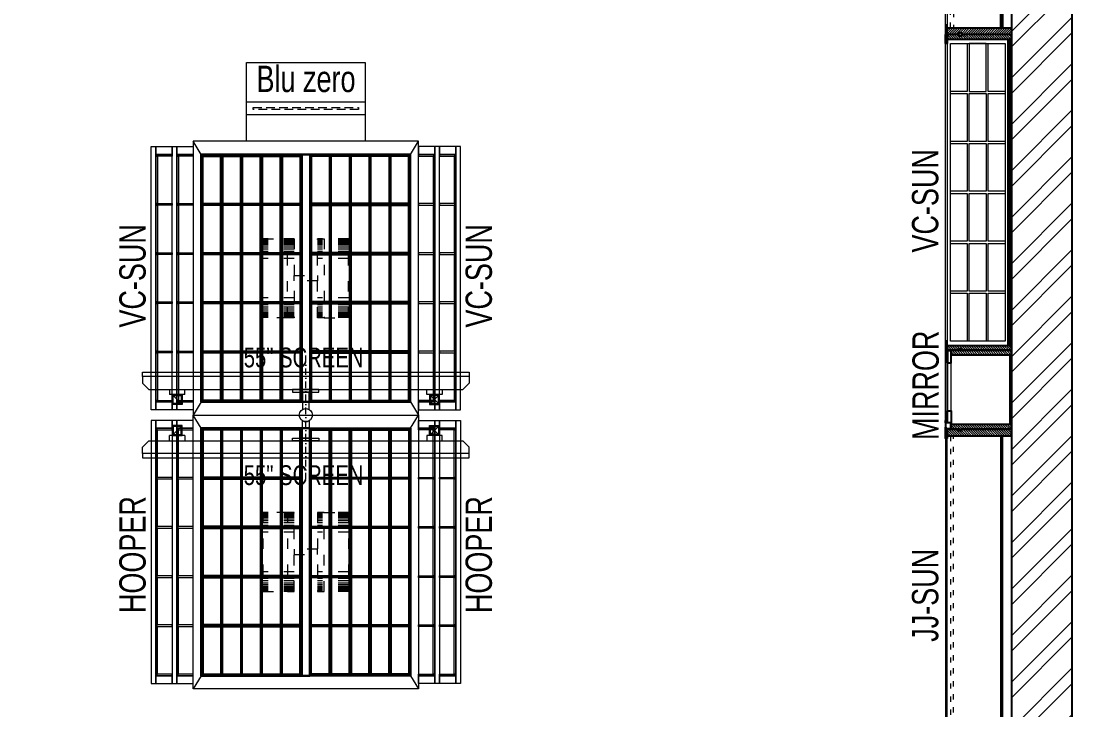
# Model space of a CAD drawing. Header units: feet. Extents: x 3247781 to 3254843, y -5730198 to -5713034.
# Drawn here: x 3250852 to 3254843, y -5723007 to -5720389 of the extents above; entities that cross this region are included whole.
import ezdxf

# ---------------------------------------------------------------- set-up
doc = ezdxf.new("R2010")
doc.units = ezdxf.units.FT
doc.header["$LTSCALE"] = 33
doc.header["$MEASUREMENT"] = 0
for name, pattern in [('ACAD_ISO03W100', [30, 12, -18]), ('D10_DASHED', [0.75, 0.5, -0.25]), ('DASHDOT2', [0.5, 0.25, -0.125, 0, -0.125])]:
    doc.linetypes.add(name, pattern=pattern)
doc.layers.add('A-WALL', color=1, linetype='Continuous')
for name, color, linetype, lineweight in [('LENS-DIM', 252, 'Continuous', 5), ('LENS-FURNITURE', 13, 'Continuous', 9), ('LENS-TEXT', 31, 'Continuous', 5), ('LENS_TEXT', 31, 'Continuous', 5), ('LK-EQPMT', 3, 'Continuous', 18), ('LK-FF&E FLOOR', 1, 'Continuous', 9), ('LK-FF&E WALL', 1, 'Continuous', 9), ('LK-IT', 3, 'Continuous', 18), ('LN-ELEVATION-1', 81, 'Continuous', 25), ('LN-ELEVATION-2', 103, 'Continuous', 20), ('LN-ELEVATION-3', 125, 'Continuous', 18), ('LN-ELEVATION-4', 145, 'Continuous', 13), ('LN-ELEVATION-5', 167, 'Continuous', 5), ('LN-HATCH', 251, 'Continuous', 0), ('PLANO-TXT', 252, 'Continuous', 5)]:
    doc.layers.add(name, color=color, linetype=linetype, lineweight=lineweight)
doc.styles.add('LK TXT', font='GILC____.TTF', dxfattribs={"height": 100})
pattern_1 = [(45, (7858054.083674966, 3504049.203216764), (-4.490128060534575, 4.490128060534575), [])]

# ---------------------------------------------------------------- blocks, each defined once
blk = doc.blocks.new('JJ SH 1200')
at = {"layer": 'LN-HATCH', "ltscale": 0.5}
h = blk.add_hatch(dxfattribs=at)
h.set_pattern_fill('ANSI31', color=256, scale=2)
h.set_pattern_definition([(45, (4097187.330767878, 1708800.267299229), (-4.490128060534575, 4.490128060534575), [])])
h.paths.add_polyline_path([(792.0591651862488, 220), (792.0591651862488, 30), (786.0591651862486, 30), (786.0591651862486, 20), (792.0591651862488, 20), (792.0591651862488, -24), (767.0591651862488, -24), (767.0591651862488, 220)])
h.paths.add_polyline_path([(-382.9408348137513, 180), (767.0591651862488, 180), (767.0591651862488, 186), (-382.9408348137513, 186)])
h.paths.add_polyline_path([(757.0591651862486, -24), (757.0591651862486, -30), (792.0591651862488, -30), (792.0591651862488, -24)])
h.paths.add_polyline_path([(-407.9408348137512, 220), (-407.9408348137512, 30), (-401.9408348137512, 30), (-401.9408348137512, 20), (-407.9408348137512, 20), (-407.9408348137512, -24), (-382.9408348137513, -24), (-382.9408348137513, 220)])
h.paths.add_polyline_path([(-372.9408348137513, -24), (-372.9408348137513, -30), (-407.9408348137512, -30), (-407.9408348137512, -24)])
at = {"layer": 'LN-ELEVATION-1', "ltscale": 0.5}
for points in [[(-407.9408348137512, 220), (-407.9408348137512, 30), (-401.9408348137512, 30), (-401.9408348137512, 20), (-407.9408348137512, 20), (-407.9408348137512, -24), (-382.9408348137513, -24), (-382.9408348137513, 220)], [(792.0591651862488, 220), (792.0591651862488, 30), (786.0591651862486, 30), (786.0591651862486, 20), (792.0591651862488, 20), (792.0591651862488, -24), (767.0591651862488, -24), (767.0591651862488, 220)], [(-382.9408348137513, 180), (767.0591651862488, 180), (767.0591651862488, 186), (-382.9408348137513, 186)], [(-372.9408348137513, -24), (-372.9408348137513, -30), (-407.9408348137512, -30), (-407.9408348137512, -24)], [(757.0591651862486, -24), (757.0591651862486, -30), (792.0591651862488, -30), (792.0591651862488, -24)]]:
    blk.add_lwpolyline(points, close=True, dxfattribs=at)
at = {"layer": 'LN-ELEVATION-3', "ltscale": 0.5}
for p, q in [((767.0591651862488, 220), (-382.9408348137513, 220)), ((757.0591651862486, -24), (-372.9408348137513, -24)), ((-372.9408348137513, -30), (757.0591651862486, -30))]:
    blk.add_line(p, q, dxfattribs=at)
at = {"layer": 'LN-ELEVATION-4', "linetype": 'ACAD_ISO03W100', "ltscale": 0.05}
blk.add_lwpolyline([(767.0591651862488, 0), (-382.9408348137513, 0), (-382.9408348137513, -12), (767.0591651862488, -12)], close=True, dxfattribs=at)
blk = doc.blocks.new('MIRROR')
at = {"layer": 'LN-HATCH', "ltscale": 0.5}
h = blk.add_hatch(dxfattribs=at)
h.set_pattern_fill('ANSI31', color=256, scale=2)
h.set_pattern_definition([(45, (4060433.741624544, 1708720.786904081), (-4.490128060534575, 4.490128060534575), [])])
h.paths.add_polyline_path([(212.944788963403, 101.3407590774622), (230.944788963403, 101.3407590774622), (230.944788963403, -127.6592409225377), (212.944788963403, -127.6592409225377)])
h.paths.add_polyline_path([(230.944788963403, 95.34075907746227), (494.9447889634027, 95.34075907746227), (494.9447889634027, 101.3407590774622), (230.944788963403, 101.3407590774622)])
h.paths.add_polyline_path([(512.9447889634027, 101.3407590774622), (494.9447889634027, 101.3407590774622), (494.9447889634027, -127.6592409225377), (512.9447889634027, -127.6592409225377)])
at = {"layer": 'Defpoints'}
blk.add_lwpolyline([(512.9447889634027, 101.3407590774622), (212.944788963403, 101.3407590774622), (212.944788963403, -148.6592409225377), (512.9447889634027, -148.6592409225377)], close=True, dxfattribs=at)
at = {"layer": 'LN-ELEVATION-1'}
for points in [[(212.944788963403, 101.3407590774622), (230.944788963403, 101.3407590774622), (230.944788963403, -127.6592409225377), (212.944788963403, -127.6592409225377)], [(230.944788963403, 95.34075907746227), (494.9447889634027, 95.34075907746227), (494.9447889634027, 101.3407590774622), (230.944788963403, 101.3407590774622)], [(512.9447889634027, 101.3407590774622), (494.9447889634027, 101.3407590774622), (494.9447889634027, -127.6592409225377), (512.9447889634027, -127.6592409225377)], [(259.944788963403, -141.6592409225377), (259.944788963403, -127.6592409225377), (214.944788963403, -127.6592409225377), (214.944788963403, -148.6592409225377), (223.944788963403, -148.6592409225377), (223.944788963403, -147.1592409225377), (216.444788963403, -147.1592409225377), (216.444788963403, -141.6592409225377)], [(442.944788963403, -141.6592409225377), (442.944788963403, -127.6592409225377), (487.9447889634028, -127.6592409225377), (487.9447889634028, -148.6592409225377), (478.9447889634026, -148.6592409225377), (478.9447889634026, -147.1592409225377), (486.4447889634027, -147.1592409225377), (486.4447889634027, -141.6592409225377)], [(504.944788963403, -148.6592409225377), (504.944788963403, -147.1592409225377), (509.444788963403, -147.1592409225377), (509.444788963403, -129.1592409225377), (487.9447889634028, -129.1592409225377), (487.9447889634028, -127.6592409225377), (510.9447889634028, -127.6592409225377), (510.9447889634028, -148.6592409225377)]]:
    blk.add_lwpolyline(points, close=True, dxfattribs=at)
at = {"layer": 'LN-ELEVATION-2', "color": 4, "lineweight": 0}
blk.add_lwpolyline([(216.444788963403, -141.6592409225377), (486.4447889634027, -141.6592409225377), (486.4447889634027, -147.1592409225377), (216.444788963403, -147.1592409225377)], close=True, dxfattribs=at)
at = {"layer": 'LN-ELEVATION-2'}
blk.add_lwpolyline([(259.944788963403, -141.6592409225377), (442.944788963403, -141.6592409225377), (442.944788963403, -127.6592409225377), (259.944788963403, -127.6592409225377)], close=True, dxfattribs=at)
at = {"layer": 'LN-ELEVATION-4', "ltscale": 0.5}
blk.add_line((478.9447889634026, -148.6592409225377), (223.944788963403, -148.6592409225377), dxfattribs=at)
blk = doc.blocks.new('VC HD 1200')
at = {"layer": 'LN-HATCH', "ltscale": 0.5}
h = blk.add_hatch(dxfattribs=at)
h.set_pattern_fill('ANSI31', color=256, scale=2)
h.set_pattern_definition([(45, (3760859.752907088, 1795248.935917533), (-4.490128060534575, 4.490128060534575), [])])
h.paths.add_polyline_path([(-1200, 250), (-1200, 60), (-1194, 60), (-1194, 50), (-1200, 50), (-1200, 6), (-1182, 6), (-1182, 250)])
h = blk.add_hatch(dxfattribs=at)
h.set_pattern_fill('ANSI31', color=256, scale=2)
h.set_pattern_definition(pattern_1)
h.paths.add_polyline_path([(0, 250), (0, 60), (-6, 60), (-6, 50), (0, 50), (0, 6), (-18, 6), (-18, 250)])
h = blk.add_hatch(dxfattribs=at)
h.set_pattern_fill('ANSI31', color=256, scale=2)
h.set_pattern_definition([(45, (7858047.083674965, 3504049.203216764), (-4.490128060534575, 4.490128060534575), [])])
h.paths.add_polyline_path([(-1165, 6), (-1165, 0), (-1200, 0), (-1200, 6)])
h = blk.add_hatch(dxfattribs=at)
h.set_pattern_fill('ANSI31', color=256, scale=2)
h.set_pattern_definition(pattern_1)
h.paths.add_polyline_path([(-28, 6), (-28, 0), (0, 0), (0, 6)])
at = {"layer": 'LN-ELEVATION-1', "ltscale": 0.5}
for points in [[(-1200, 250), (-1200, 60), (-1194, 60), (-1194, 50), (-1200, 50), (-1200, 6), (-1182, 6), (-1182, 250)], [(-18, 238), (-1182, 238), (-1182, 244), (-18, 244)], [(0, 250), (0, 60), (-6, 60), (-6, 50), (0, 50), (0, 6), (-18, 6), (-18, 250)], [(-1165, 6), (-1165, 0), (-1200, 0), (-1200, 6)], [(-35, 6), (-35, 0), (0, 0), (0, 6)]]:
    blk.add_lwpolyline(points, close=True, dxfattribs=at)
at = {"layer": 'LN-ELEVATION-3', "ltscale": 0.5}
for p, q in [((-1182, 250), (-18, 250)), ((-1165, 6), (-35, 6)), ((-35, 0), (-1165, 0))]:
    blk.add_line(p, q, dxfattribs=at)
for points in [[(-1165.000000000465, 226), (-35, 226), (-35, 18), (-1165.000000000465, 18)], [(-1165.000000000465, 226), (-983.3333333334886, 226), (-983.3333333334886, 162), (-1165.000000000465, 162)], [(-975.3333333334886, 226), (-793.6666666665112, 226), (-793.6666666665112, 162), (-975.3333333334886, 162)], [(-785.6666666665112, 226), (-603.9999999995342, 226), (-603.9999999995342, 162), (-785.6666666665112, 162)], [(-595.9999999995342, 226), (-414.3333333325572, 226), (-414.3333333325572, 162), (-595.9999999995342, 162)], [(-406.3333333325572, 226), (-224.6666666655801, 226), (-224.6666666655801, 162), (-406.3333333325572, 162)], [(-216.6666666655801, 226), (-34.99999999860302, 226), (-34.99999999860302, 162), (-216.6666666655801, 162)], [(-1165.000000000465, 90), (-983.3333333334886, 90), (-983.3333333334886, 154), (-1165.000000000465, 154)], [(-975.3333333334886, 154), (-793.6666666665112, 154), (-793.6666666665112, 90), (-975.3333333334886, 90)], [(-785.6666666665112, 154), (-603.9999999995342, 154), (-603.9999999995342, 90), (-785.6666666665112, 90)], [(-595.9999999995342, 154), (-414.3333333325572, 154), (-414.3333333325572, 90), (-595.9999999995342, 90)], [(-406.3333333325572, 154), (-224.6666666655801, 154), (-224.6666666655801, 90), (-406.3333333325572, 90)], [(-216.6666666655801, 154), (-34.99999999860302, 154), (-34.99999999860302, 90), (-216.6666666655801, 90)], [(-1165.000000000465, 82), (-983.3333333334886, 82), (-983.3333333334886, 18), (-1165.000000000465, 18)], [(-975.3333333334886, 82), (-793.6666666665112, 82), (-793.6666666665112, 18), (-975.3333333334886, 18)], [(-785.6666666665112, 82), (-603.9999999995342, 82), (-603.9999999995342, 18), (-785.6666666665112, 18)], [(-595.9999999995342, 82), (-414.3333333325572, 82), (-414.3333333325572, 18), (-595.9999999995342, 18)], [(-406.3333333325572, 82), (-224.6666666655801, 82), (-224.6666666655801, 18), (-406.3333333325572, 18)], [(-216.6666666655801, 82), (-34.99999999860302, 82), (-34.99999999860302, 18), (-216.6666666655801, 18)]]:
    blk.add_lwpolyline(points, close=True, dxfattribs=at)
blk = doc.blocks.new('A$Cc7330e11')
at = {"layer": 'LN-HATCH'}
h = blk.add_hatch(dxfattribs=at)
h.set_pattern_fill('ANSI32', color=256, scale=333, angle=180)
h.set_pattern_definition([(225, (-8172983.39483943, 5276750), (88.29995930067012, -88.29995930067015), []), (225, (-8173042.261478865, 5276750), (88.29995930067012, -88.29995930067015), [])])
h.paths.add_polyline_path([(7062.000000476837, 1408.541238767095), (6832.000000476837, 1408.541238767095), (6832.000000476837, -9229.614289301448), (7062.000000476837, -9229.614289301448)])
h.paths.add_polyline_path([(230, 1408.541238767095), (0, 1408.541238767095), (0, -5004.61428894382), (1242.000000119209, -5004.61428894382), (1242.000000119209, -4998.31865228992), (1242.000000119209, -4774.614288943819), (230, -4774.614288943819)])
h.paths.add_polyline_path([(1472.000000119209, -4998.31865228992), (1242.000000119209, -4998.31865228992), (1242.000000119209, -5004.61428894382), (1242.000000119209, -8214.114289182238), (1242.000000119209, -9233.114289420657), (1472.000000119209, -9233.114289420657)])
h.paths.add_polyline_path([(1472.000000119209, -9693.114289420657), (1242.000000119209, -9693.114289420657), (1242.000000119209, -11158.17038645129), (1472.000000119209, -11158.17038645129)])
h.paths.add_polyline_path([(1472.000000119209, -13353.61428965907), (1242.000000119209, -13353.61428965907), (1242.000000119209, -14042.90992643218), (1472.000000119209, -14042.90992643218)])
h.paths.add_polyline_path([(1472.000000119209, -11158.17038645129), (1242.000000119209, -11158.17038645129), (1242.000000119209, -12893.61428965907), (1472.000000119209, -12893.61428965907)])
h.paths.add_polyline_path([(230.0000000009313, 2750.385711653158), (0, 2750.385711653158), (0, 1408.541238767095), (230, 1408.541238767095)])
h.paths.add_polyline_path([(7062.000000477768, 2750.385711652227), (6832.000000475907, 2750.385711653158), (6832.000000476837, 1408.541238767095), (7062.000000476837, 1408.541238767095)])
at = {"layer": 'A-WALL'}
for p, q in [((6832.000000476837, 2750.385711653158), (6832.000000476837, -9229.614289301448)), ((7062.000000476837, 2750.385711653158), (7062.000000476837, -9229.614289301448))]:
    blk.add_line(p, q, dxfattribs=at)
blk = doc.blocks.new('ffgd')
at = {"layer": 'LN-ELEVATION-4', "linetype": 'ACAD_ISO03W100', "ltscale": 0.1}
blk.add_lwpolyline([(0, 47.31184294237753), (0, -41.46233547315932), (-20, -41.46233547315932), (-20, 47.31184294237753)], close=True, dxfattribs=at)
at = {"layer": 'LN-ELEVATION-5', "linetype": 'ACAD_ISO03W100', "ltscale": 0.1}
for p, q in [((-159.8999999999068, 165.715584376594), (-159.8999999999068, 47.31184294237753)), ((-159.6999999997206, 165.715584376594), (-159.6999999997206, 47.31184294237753)), ((-159.3999999999068, 165.715584376594), (-159.3999999999068, 47.31184294237753)), ((-159, 165.715584376594), (-159, 47.31184294237753)), ((-158.5, 165.715584376594), (-158.5, 47.31184294237753)), ((-157.8999999999068, 165.715584376594), (-157.8999999999068, 47.31184294237753)), ((-157.1000000000931, 165.715584376594), (-157.1000000000931, 47.31184294237753)), ((-156.1000000000931, 165.715584376594), (-156.1000000000931, 47.31184294237753)), ((-154.1000000000931, 165.715584376594), (-154.1000000000931, 47.31184294237753)), ((-151.1000000000931, 165.715584376594), (-151.1000000000931, 47.31184294237753)), ((-146.1000000000931, 165.715584376594), (-146.1000000000931, 47.31184294237753)), ((-141.1000000000931, 165.715584376594), (-141.1000000000931, 47.31184294237753)), ((-135.1000000000931, 165.715584376594), (-135.1000000000931, 47.31184294237753)), ((-128.1000000000931, 165.715584376594), (-128.1000000000931, 47.31184294237753)), ((-120.1000000000931, 165.715584376594), (-120.1000000000931, 47.31184294237753)), ((-111.1000000000931, 165.715584376594), (-111.1000000000931, 47.31184294237753)), ((-102.1000000000931, 165.715584376594), (-102.1000000000931, 47.31184294237753)), ((-85, 165.715584376594), (-85, 47.31184294237753)), ((65, 165.715584376594), (65, 47.31184294237753)), ((82.10000000009315, 165.715584376594), (82.10000000009315, 47.31184294237753)), ((91.10000000009312, 165.715584376594), (91.10000000009312, 47.31184294237753)), ((100.1000000000931, 165.715584376594), (100.1000000000931, 47.31184294237753)), ((108.1000000000931, 165.715584376594), (108.1000000000931, 47.31184294237753)), ((115.1000000000931, 165.715584376594), (115.1000000000931, 47.31184294237753)), ((121.1000000000931, 165.715584376594), (121.1000000000931, 47.31184294237753)), ((126.1000000000931, 165.715584376594), (126.1000000000931, 47.31184294237753)), ((131.1000000000931, 165.715584376594), (131.1000000000931, 47.31184294237753)), ((134.1000000000931, 165.715584376594), (134.1000000000931, 47.31184294237753)), ((136.1000000000931, 165.715584376594), (136.1000000000931, 47.31184294237753)), ((137.1000000000931, 165.715584376594), (137.1000000000931, 47.31184294237753)), ((137.8999999999068, 165.715584376594), (137.8999999999068, 47.31184294237753)), ((138.5, 165.715584376594), (138.5, 47.31184294237753)), ((139, 165.715584376594), (139, 47.31184294237753)), ((139.3999999999067, 165.715584376594), (139.3999999999067, 47.31184294237753)), ((139.6999999997206, 165.715584376594), (139.6999999997206, 47.31184294237753)), ((139.8999999999068, 165.715584376594), (139.8999999999068, 47.31184294237753)), ((-159.8999999999068, -41.46233547315932), (-159.8999999999068, -159.8660769073758)), ((-159.6999999997206, -41.46233547315932), (-159.6999999997206, -159.8660769073758)), ((-159.3999999999068, -41.46233547315932), (-159.3999999999068, -159.8660769073758)), ((-159, -41.46233547315932), (-159, -159.8660769073758)), ((-158.5, -41.46233547315932), (-158.5, -159.8660769073758)), ((-157.8999999999068, -41.46233547315932), (-157.8999999999068, -159.8660769073758)), ((-157.1000000000931, -41.46233547315932), (-157.1000000000931, -159.8660769073758)), ((-156.1000000000931, -41.46233547315932), (-156.1000000000931, -159.8660769073758)), ((-154.1000000000931, -41.46233547315932), (-154.1000000000931, -159.8660769073758)), ((-151.1000000000931, -41.46233547315932), (-151.1000000000931, -159.8660769073758)), ((-146.1000000000931, -41.46233547315932), (-146.1000000000931, -159.8660769073758)), ((-141.1000000000931, -41.46233547315932), (-141.1000000000931, -159.8660769073758)), ((-135.1000000000931, -41.46233547315932), (-135.1000000000931, -159.8660769073758)), ((-128.1000000000931, -41.46233547315932), (-128.1000000000931, -159.8660769073758)), ((-120.1000000000931, -41.46233547315932), (-120.1000000000931, -159.8660769073758)), ((-111.1000000000931, -41.46233547315932), (-111.1000000000931, -159.8660769073758)), ((-102.1000000000931, -41.46233547315932), (-102.1000000000931, -159.8660769073758)), ((-85, -41.46233547315932), (-85, -159.8660769073758)), ((65, -41.46233547315932), (65, -159.8660769073758)), ((82.10000000009315, -41.46233547315932), (82.10000000009315, -159.8660769073758)), ((91.10000000009312, -41.46233547315932), (91.10000000009312, -159.8660769073758)), ((100.1000000000931, -41.46233547315932), (100.1000000000931, -159.8660769073758)), ((108.1000000000931, -41.46233547315932), (108.1000000000931, -159.8660769073758)), ((115.1000000000931, -41.46233547315932), (115.1000000000931, -159.8660769073758)), ((121.1000000000931, -41.46233547315932), (121.1000000000931, -159.8660769073758)), ((126.1000000000931, -41.46233547315932), (126.1000000000931, -159.8660769073758)), ((131.1000000000931, -41.46233547315932), (131.1000000000931, -159.8660769073758)), ((134.1000000000931, -41.46233547315932), (134.1000000000931, -159.8660769073758)), ((136.1000000000931, -41.46233547315932), (136.1000000000931, -159.8660769073758)), ((137.1000000000931, -41.46233547315932), (137.1000000000931, -159.8660769073758)), ((137.8999999999068, -41.46233547315932), (137.8999999999068, -159.8660769073758)), ((138.5, -41.46233547315932), (138.5, -159.8660769073758)), ((139, -41.46233547315932), (139, -159.8660769073758)), ((139.3999999999067, -41.46233547315932), (139.3999999999067, -159.8660769073758)), ((139.6999999997206, -41.46233547315932), (139.6999999997206, -159.8660769073758)), ((139.8999999999068, -41.46233547315932), (139.8999999999068, -159.8660769073758))]:
    blk.add_line(p, q, dxfattribs=at)
for points in [[(140, 72.9897628070321), (140, 165.715584376594), (-160, 165.715584376594), (-160, 72.9897628070321)], [(140, -67.14025533781387), (140, -159.8660769073758), (-160, -159.8660769073758), (-160, -67.14025533781387)]]:
    blk.add_lwpolyline(points, dxfattribs=at)
for points in [[(140, 72.9897628070321), (140, 47.31184294237753), (-160, 47.31184294237753), (-160, 72.9897628070321)], [(140, -41.46233547315932), (140, -67.14025533781387), (-160, -67.14025533781387), (-160, -41.46233547315932)]]:
    blk.add_lwpolyline(points, close=True, dxfattribs=at)
blk = doc.blocks.new('EURO 1040 x 1175')
at = {"layer": 'LN-ELEVATION-1'}
for points in [[(-470, -327.434990927577), (470, -327.434990927577), (470, 467.5650090724229), (-470, 467.5650090724229)], [(-470, 85.06500907242298), (470, 85.06500907242298), (470, 467.5650090724229), (-470, 467.5650090724229)], [(-283.2000000029802, 85.06500907242298), (-277.2000000029802, 85.06500907242298), (-277.2000000029802, 467.5650090724229), (-283.2000000029802, 467.5650090724229)], [(-96.40000000596046, 85.06500907242298), (-90.40000000596045, 85.06500907242298), (-90.40000000596045, 467.5650090724229), (-96.40000000596046, 467.5650090724229)], [(90.3999999910593, 85.06500907242298), (96.3999999910593, 85.06500907242298), (96.3999999910593, 467.5650090724229), (90.3999999910593, 467.5650090724229)], [(277.1999999880791, 85.06500907242298), (283.1999999880791, 85.06500907242298), (283.1999999880791, 467.5650090724229), (277.1999999880791, 467.5650090724229)], [(-470.0000000149008, 386.565009072423), (-283.2000000029802, 386.565009072423), (-283.2000000029802, 392.565009072423), (-470.0000000149008, 392.565009072423)], [(-277.2000000178814, 386.565009072423), (-96.40000000596046, 386.565009072423), (-96.40000000596046, 392.565009072423), (-277.2000000178814, 392.565009072423)], [(-90.40000002086165, 386.565009072423), (90.3999999910593, 386.565009072423), (90.3999999910593, 392.565009072423), (-90.40000002086165, 392.565009072423)], [(96.39999997615817, 386.565009072423), (277.1999999880791, 386.565009072423), (277.1999999880791, 392.565009072423), (96.39999997615817, 392.565009072423)], [(283.1999999880791, 386.565009072423), (470, 386.565009072423), (470, 392.565009072423), (283.1999999880791, 392.565009072423)], [(-470.0000000149008, 311.190009072423), (-283.2000000029802, 311.190009072423), (-283.2000000029802, 317.190009072423), (-470.0000000149008, 317.190009072423)], [(-277.2000000178814, 311.190009072423), (-96.40000000596046, 311.190009072423), (-96.40000000596046, 317.190009072423), (-277.2000000178814, 317.190009072423)], [(-90.40000002086165, 311.190009072423), (90.3999999910593, 311.190009072423), (90.3999999910593, 317.190009072423), (-90.40000002086165, 317.190009072423)], [(96.39999997615817, 311.190009072423), (277.1999999880791, 311.190009072423), (277.1999999880791, 317.190009072423), (96.39999997615817, 317.190009072423)], [(283.1999999880791, 311.190009072423), (470, 311.190009072423), (470, 317.190009072423), (283.1999999880791, 317.190009072423)], [(-470.0000000149008, 235.815009072423), (-283.2000000029802, 235.815009072423), (-283.2000000029802, 241.815009072423), (-470.0000000149008, 241.815009072423)], [(-277.2000000178814, 235.815009072423), (-96.40000000596046, 235.815009072423), (-96.40000000596046, 241.815009072423), (-277.2000000178814, 241.815009072423)], [(-90.40000002086165, 235.815009072423), (90.3999999910593, 235.815009072423), (90.3999999910593, 241.815009072423), (-90.40000002086165, 241.815009072423)], [(96.39999997615817, 235.815009072423), (277.1999999880791, 235.815009072423), (277.1999999880791, 241.815009072423), (96.39999997615817, 241.815009072423)], [(283.1999999880791, 235.815009072423), (470, 235.815009072423), (470, 241.815009072423), (283.1999999880791, 241.815009072423)], [(-470.0000000149008, 160.440009072423), (-283.2000000029802, 160.440009072423), (-283.2000000029802, 166.440009072423), (-470.0000000149008, 166.440009072423)], [(-277.2000000178814, 160.440009072423), (-96.40000000596046, 160.440009072423), (-96.40000000596046, 166.440009072423), (-277.2000000178814, 166.440009072423)], [(-90.40000002086165, 160.440009072423), (90.3999999910593, 160.440009072423), (90.3999999910593, 166.440009072423), (-90.40000002086165, 166.440009072423)], [(96.39999997615817, 160.440009072423), (277.1999999880791, 160.440009072423), (277.1999999880791, 166.440009072423), (96.39999997615817, 166.440009072423)], [(283.1999999880791, 160.440009072423), (470, 160.440009072423), (470, 166.440009072423), (283.1999999880791, 166.440009072423)], [(-470, 85.06500907242298), (470, 85.06500907242298), (470, 55.06500907242298), (-470, 55.06500907242298)], [(-470, 55.06500907242298), (470, 55.06500907242298), (470, -327.434990927577), (-470, -327.434990927577)], [(-283.2000000029802, 55.06500907242298), (-277.2000000029802, 55.06500907242298), (-277.2000000029802, -327.434990927577), (-283.2000000029802, -327.434990927577)], [(-96.40000000596046, 55.06500907242298), (-90.40000000596045, 55.06500907242298), (-90.40000000596045, -327.434990927577), (-96.40000000596046, -327.434990927577)], [(90.3999999910593, 55.06500907242298), (96.3999999910593, 55.06500907242298), (96.3999999910593, -327.434990927577), (90.3999999910593, -327.434990927577)], [(277.1999999880791, 55.06500907242298), (283.1999999880791, 55.06500907242298), (283.1999999880791, -327.434990927577), (277.1999999880791, -327.434990927577)], [(-470.0000000149008, -20.30999092757702), (-283.2000000029802, -20.30999092757702), (-283.2000000029802, -26.30999092757702), (-470.0000000149008, -26.30999092757702)], [(-277.2000000178814, -20.30999092757702), (-96.40000000596046, -20.30999092757702), (-96.40000000596046, -26.30999092757702), (-277.2000000178814, -26.30999092757702)], [(-90.40000002086165, -20.30999092757702), (90.3999999910593, -20.30999092757702), (90.3999999910593, -26.30999092757702), (-90.40000002086165, -26.30999092757702)], [(96.39999997615817, -20.30999092757702), (277.1999999880791, -20.30999092757702), (277.1999999880791, -26.30999092757702), (96.39999997615817, -26.30999092757702)], [(283.1999999880791, -20.30999092757702), (470, -20.30999092757702), (470, -26.30999092757702), (283.1999999880791, -26.30999092757702)], [(-470.0000000149008, -95.68499092757702), (-283.2000000029802, -95.68499092757702), (-283.2000000029802, -101.684990927577), (-470.0000000149008, -101.684990927577)], [(-277.2000000178814, -95.68499092757702), (-96.40000000596046, -95.68499092757702), (-96.40000000596046, -101.684990927577), (-277.2000000178814, -101.684990927577)], [(-90.40000002086165, -95.68499092757702), (90.3999999910593, -95.68499092757702), (90.3999999910593, -101.684990927577), (-90.40000002086165, -101.684990927577)], [(96.39999997615817, -95.68499092757702), (277.1999999880791, -95.68499092757702), (277.1999999880791, -101.684990927577), (96.39999997615817, -101.684990927577)], [(283.1999999880791, -95.68499092757702), (470, -95.68499092757702), (470, -101.684990927577), (283.1999999880791, -101.684990927577)], [(-470.0000000149008, -171.059990927577), (-283.2000000029802, -171.059990927577), (-283.2000000029802, -177.059990927577), (-470.0000000149008, -177.059990927577)], [(-277.2000000178814, -171.059990927577), (-96.40000000596046, -171.059990927577), (-96.40000000596046, -177.059990927577), (-277.2000000178814, -177.059990927577)], [(-90.40000002086165, -171.059990927577), (90.3999999910593, -171.059990927577), (90.3999999910593, -177.059990927577), (-90.40000002086165, -177.059990927577)], [(96.39999997615817, -171.059990927577), (277.1999999880791, -171.059990927577), (277.1999999880791, -177.059990927577), (96.39999997615817, -177.059990927577)], [(283.1999999880791, -171.059990927577), (470, -171.059990927577), (470, -177.059990927577), (283.1999999880791, -177.059990927577)], [(-470.0000000149008, -246.434990927577), (-283.2000000029802, -246.434990927577), (-283.2000000029802, -252.434990927577), (-470.0000000149008, -252.434990927577)], [(-277.2000000178814, -246.434990927577), (-96.40000000596046, -246.434990927577), (-96.40000000596046, -252.434990927577), (-277.2000000178814, -252.434990927577)], [(-90.40000002086165, -246.434990927577), (90.3999999910593, -246.434990927577), (90.3999999910593, -252.434990927577), (-90.40000002086165, -252.434990927577)], [(96.39999997615817, -246.434990927577), (277.1999999880791, -246.434990927577), (277.1999999880791, -252.434990927577), (96.39999997615817, -252.434990927577)], [(283.1999999880791, -246.434990927577), (470, -246.434990927577), (470, -252.434990927577), (283.1999999880791, -252.434990927577)]]:
    blk.add_lwpolyline(points, close=True, dxfattribs=at)
for points in [[(-283.2000000029802, 461.5650090724228), (-464, 461.5650090724228), (-464, 317.190009072423)], [(-96.40000000596046, 461.5650090724228), (-277.2000000029802, 461.5650090724228)], [(90.3999999910593, 461.5650090724228), (-90.40000000596045, 461.5650090724228)], [(277.1999999880791, 461.5650090724228), (96.3999999910593, 461.5650090724228)], [(464, 317.190009072423), (464, 461.5650090724228), (283.1999999880791, 461.5650090724228)], [(-464, 311.190009072423), (-464, 241.815009072423)], [(464, 241.815009072423), (464, 311.190009072423)], [(-464, 235.815009072423), (-464, 166.440009072423)], [(464, 166.440009072423), (464, 235.815009072423)], [(-464, 160.440009072423), (-464, 91.06500907242297), (-283.2000000029802, 91.06500907242297)], [(283.1999999880791, 91.06500907242297), (464, 91.06500907242297), (464, 160.440009072423)], [(-277.2000000029802, 91.06500907242297), (-96.40000000596046, 91.06500907242297)], [(-90.40000000596045, 91.06500907242297), (90.3999999910593, 91.06500907242297)], [(96.3999999910593, 91.06500907242297), (277.1999999880791, 91.06500907242297)], [(-464, -20.30999092757702), (-464, 49.06500907242298), (-283.2000000029802, 49.06500907242298)], [(-277.2000000029802, 49.06500907242298), (-96.40000000596046, 49.06500907242298)], [(-90.40000000596045, 49.06500907242298), (90.3999999910593, 49.06500907242298)], [(96.3999999910593, 49.06500907242298), (277.1999999880791, 49.06500907242298)], [(283.1999999880791, 49.06500907242298), (464, 49.06500907242298), (464, -20.30999092757702)], [(-464, -95.68499092757702), (-464, -26.30999092757702)], [(464, -26.30999092757702), (464, -95.68499092757702)], [(-464, -171.059990927577), (-464, -101.684990927577)], [(464, -101.684990927577), (464, -171.059990927577)], [(-283.2000000029802, -321.434990927577), (-464, -321.434990927577), (-464, -177.059990927577)], [(464, -177.059990927577), (464, -321.434990927577), (283.1999999880791, -321.434990927577)], [(-96.40000000596046, -321.434990927577), (-277.2000000029802, -321.434990927577)], [(90.3999999910593, -321.434990927577), (-90.40000000596045, -321.434990927577)], [(277.1999999880791, -321.434990927577), (96.3999999910593, -321.434990927577)]]:
    blk.add_lwpolyline(points, dxfattribs=at)
at = {"layer": 'LN-ELEVATION-2'}
blk.add_lwpolyline([(-520, -357.434990927577), (520, -357.434990927577), (520, 497.5650090724228), (-520, 497.5650090724228)], close=True, dxfattribs=at)
for points in [[(-470, 467.5650090724229), (-520, 497.5650090724228)], [(470, 467.5650090724229), (520, 497.5650090724228)], [(-470, -327.434990927577), (-520, -357.434990927577)], [(470, -327.434990927577), (520, -357.434990927577)]]:
    blk.add_lwpolyline(points, dxfattribs=at)
at = {"layer": 'LN-ELEVATION-3'}
for points in [[(-500, 559.5650090724229), (500, 559.5650090724229), (500, 577.5650090724228), (-500, 577.5650090724228)], [(-500, 497.5650090724228), (-470, 497.5650090724228), (-470, 559.5650090724229), (-500, 559.5650090724229)], [(470, 497.5650090724228), (500, 497.5650090724228), (500, 559.5650090724229), (470, 559.5650090724229)], [(-500, -357.434990927577), (-470, -357.434990927577), (-470, -419.434990927577), (-500, -419.434990927577)], [(470, -357.434990927577), (500, -357.434990927577), (500, -419.434990927577), (470, -419.434990927577)], [(-500, -419.434990927577), (500, -419.434990927577), (500, -437.4349909275768), (-500, -437.4349909275768)]]:
    blk.add_lwpolyline(points, close=True, dxfattribs=at)
at = {"layer": 'LN-ELEVATION-4'}
for points in [[(-500, 639.5650090724228), (500, 639.5650090724228), (500, 657.565009072423), (-500, 657.565009072423)], [(-500, 577.5650090724228), (-470, 577.5650090724228), (-470, 639.5650090724228), (-500, 639.5650090724228)], [(470, 577.5650090724228), (500, 577.5650090724228), (500, 639.5650090724228), (470, 639.5650090724228)], [(-470, 497.5650090724228), (-464, 497.5650090724228), (-464, 559.5650090724229), (-470, 559.5650090724229)], [(-464, 553.565009072423), (-283.2000000029802, 553.565009072423), (-283.2000000029802, 559.5650090724229), (-464, 559.5650090724229)], [(-283.2000000029802, 497.5650090724228), (-277.2000000029802, 497.5650090724228), (-277.2000000029802, 559.5650090724229), (-283.2000000029802, 559.5650090724229)], [(-277.2000000029802, 553.565009072423), (-96.40000000596046, 553.565009072423), (-96.40000000596046, 559.5650090724229), (-277.2000000029802, 559.5650090724229)], [(-96.40000000596046, 497.5650090724228), (-90.40000000596045, 497.5650090724228), (-90.40000000596045, 559.5650090724229), (-96.40000000596046, 559.5650090724229)], [(-90.40000000596045, 553.565009072423), (90.3999999910593, 553.565009072423), (90.3999999910593, 559.5650090724229), (-90.40000000596045, 559.5650090724229)], [(90.3999999910593, 497.5650090724228), (96.3999999910593, 497.5650090724228), (96.3999999910593, 559.5650090724229), (90.3999999910593, 559.5650090724229)], [(96.3999999910593, 553.565009072423), (277.1999999880791, 553.565009072423), (277.1999999880791, 559.5650090724229), (96.3999999910593, 559.5650090724229)], [(277.1999999880791, 497.5650090724228), (283.1999999880791, 497.5650090724228), (283.1999999880791, 559.5650090724229), (277.1999999880791, 559.5650090724229)], [(283.1999999880791, 553.565009072423), (463.9999999850988, 553.565009072423), (463.9999999850988, 559.5650090724229), (283.1999999880791, 559.5650090724229)], [(464, 497.5650090724228), (470, 497.5650090724228), (470, 559.5650090724229), (464, 559.5650090724229)], [(-470, -357.434990927577), (-464, -357.434990927577), (-464, -419.434990927577), (-470, -419.434990927577)], [(-283.2000000029802, -357.434990927577), (-277.2000000029802, -357.434990927577), (-277.2000000029802, -419.434990927577), (-283.2000000029802, -419.434990927577)], [(-96.40000000596046, -357.434990927577), (-90.40000000596045, -357.434990927577), (-90.40000000596045, -419.434990927577), (-96.40000000596046, -419.434990927577)], [(90.3999999910593, -357.434990927577), (96.3999999910593, -357.434990927577), (96.3999999910593, -419.434990927577), (90.3999999910593, -419.434990927577)], [(277.1999999880791, -357.434990927577), (283.1999999880791, -357.434990927577), (283.1999999880791, -419.434990927577), (277.1999999880791, -419.434990927577)], [(464, -357.434990927577), (470, -357.434990927577), (470, -419.434990927577), (464, -419.434990927577)], [(-500, -437.4349909275768), (-470, -437.4349909275768), (-470, -499.4349909275769), (-500, -499.4349909275769)], [(-464, -413.4349909275768), (-283.2000000029802, -413.4349909275768), (-283.2000000029802, -419.434990927577), (-464, -419.434990927577)], [(-277.2000000029802, -413.4349909275768), (-96.40000000596046, -413.4349909275768), (-96.40000000596046, -419.434990927577), (-277.2000000029802, -419.434990927577)], [(-90.40000000596045, -413.4349909275768), (90.3999999910593, -413.4349909275768), (90.3999999910593, -419.434990927577), (-90.40000000596045, -419.434990927577)], [(96.3999999910593, -413.4349909275768), (277.1999999880791, -413.4349909275768), (277.1999999880791, -419.434990927577), (96.3999999910593, -419.434990927577)], [(283.1999999880791, -413.4349909275768), (463.9999999850988, -413.4349909275768), (463.9999999850988, -419.434990927577), (283.1999999880791, -419.434990927577)], [(470, -437.4349909275768), (500, -437.4349909275768), (500, -499.4349909275769), (470, -499.4349909275769)], [(-500, -499.4349909275769), (500, -499.4349909275769), (500, -517.434990927577), (-500, -517.434990927577)]]:
    blk.add_lwpolyline(points, close=True, dxfattribs=at)
at = {"layer": 'LN-ELEVATION-5'}
for points in [[(-470, 577.5650090724228), (-464, 577.5650090724228), (-464, 639.5650090724228), (-470, 639.5650090724228)], [(-464, 633.565009072423), (-283.2000000029802, 633.565009072423), (-283.2000000029802, 639.5650090724228), (-464, 639.5650090724228)], [(-283.2000000029802, 577.5650090724228), (-277.2000000029802, 577.5650090724228), (-277.2000000029802, 639.5650090724228), (-283.2000000029802, 639.5650090724228)], [(-277.2000000029802, 633.565009072423), (-96.40000000596046, 633.565009072423), (-96.40000000596046, 639.5650090724228), (-277.2000000029802, 639.5650090724228)], [(-96.40000000596046, 577.5650090724228), (-90.40000000596045, 577.5650090724228), (-90.40000000596045, 639.5650090724228), (-96.40000000596046, 639.5650090724228)], [(-90.40000000596045, 633.565009072423), (90.3999999910593, 633.565009072423), (90.3999999910593, 639.5650090724228), (-90.40000000596045, 639.5650090724228)], [(90.3999999910593, 577.5650090724228), (96.3999999910593, 577.5650090724228), (96.3999999910593, 639.5650090724228), (90.3999999910593, 639.5650090724228)], [(96.3999999910593, 633.565009072423), (277.1999999880791, 633.565009072423), (277.1999999880791, 639.5650090724228), (96.3999999910593, 639.5650090724228)], [(277.1999999880791, 577.5650090724228), (283.1999999880791, 577.5650090724228), (283.1999999880791, 639.5650090724228), (277.1999999880791, 639.5650090724228)], [(283.1999999880791, 633.565009072423), (463.9999999850988, 633.565009072423), (463.9999999850988, 639.5650090724228), (283.1999999880791, 639.5650090724228)], [(464, 577.5650090724228), (470, 577.5650090724228), (470, 639.5650090724228), (464, 639.5650090724228)], [(-470, -437.4349909275768), (-464, -437.4349909275768), (-464, -499.4349909275769), (-470, -499.4349909275769)], [(-283.2000000029802, -437.4349909275768), (-277.2000000029802, -437.4349909275768), (-277.2000000029802, -499.4349909275769), (-283.2000000029802, -499.4349909275769)], [(-96.40000000596046, -437.4349909275768), (-90.40000000596045, -437.4349909275768), (-90.40000000596045, -499.4349909275769), (-96.40000000596046, -499.4349909275769)], [(90.3999999910593, -437.4349909275768), (96.3999999910593, -437.4349909275768), (96.3999999910593, -499.4349909275769), (90.3999999910593, -499.4349909275769)], [(277.1999999880791, -437.4349909275768), (283.1999999880791, -437.4349909275768), (283.1999999880791, -499.4349909275769), (277.1999999880791, -499.4349909275769)], [(464, -437.4349909275768), (470, -437.4349909275768), (470, -499.4349909275769), (464, -499.4349909275769)], [(-464, -493.4349909275769), (-283.2000000029802, -493.4349909275769), (-283.2000000029802, -499.4349909275769), (-464, -499.4349909275769)], [(-277.2000000029802, -493.4349909275769), (-96.40000000596046, -493.4349909275769), (-96.40000000596046, -499.4349909275769), (-277.2000000029802, -499.4349909275769)], [(-90.40000000596045, -493.4349909275769), (90.3999999910593, -493.4349909275769), (90.3999999910593, -499.4349909275769), (-90.40000000596045, -499.4349909275769)], [(96.3999999910593, -493.4349909275769), (277.1999999880791, -493.4349909275769), (277.1999999880791, -499.4349909275769), (96.3999999910593, -499.4349909275769)], [(283.1999999880791, -493.4349909275769), (463.9999999850988, -493.4349909275769), (463.9999999850988, -499.4349909275769), (283.1999999880791, -499.4349909275769)]]:
    blk.add_lwpolyline(points, close=True, dxfattribs=at)
at = {"layer": 'LENS-DIM'}
blk.add_blockref('ffgd', (10, 67.14025533781387), dxfattribs=at)
blk = doc.blocks.new('BLUE ZERO')
at = {"layer": 'LENS-FURNITURE', "ltscale": 0.5}
for points in [[(86206.6987006863, 120883.4167564928), (86206.6987006863, 120433.4167564928), (85906.69870068633, 120433.4167564928), (85906.69870068633, 120883.4167564928)], [(86106.6987006863, 120883.4167564928), (86106.6987006863, 120433.4167564928), (86056.69870068633, 120433.4167564928), (86056.69870068633, 120883.4167564928)]]:
    blk.add_lwpolyline(points, close=True, dxfattribs=at)
at = {"layer": 'LENS-FURNITURE', "linetype": 'D10_DASHED', "ltscale": 2}
blk.add_lwpolyline([(86085.69870068633, 120858.4167564928), (86085.69870068633, 120458.4167564928), (86077.6987006863, 120458.4167564928), (86077.6987006863, 120858.4167564928)], close=True, dxfattribs=at)
blk = doc.blocks.new('55INCH')
at = {"layer": 'LK-EQPMT', "ltscale": 12}
for p, q in [((2111558.8162113, 1135690.450573809), (2111583.24744553, 1135690.450467438)), ((2111583.24744553, 1135690.450467438), (2111607.67857339, 1135666.019126837)), ((2111607.678786132, 1134473.881595297), (2111607.67857339, 1135666.019126837)), ((2111607.678233332, 1135587.915183341), (2111627.204219206, 1135587.915098327)), ((2111627.204219206, 1135587.915098327), (2111627.203964163, 1135529.337140705)), ((2111627.203964163, 1135529.337140705), (2111607.67797829, 1135529.337225719)), ((2111627.205367106, 1134610.5634114), (2111607.679381233, 1134610.563496414)), ((2111627.205367106, 1134610.5634114), (2111627.205112064, 1134551.985453778)), ((2111607.679126189, 1134551.985538793), (2111627.205112064, 1134551.985453778)), ((2111583.247445532, 1134449.450467438), (2111607.678786132, 1134473.881595297)), ((2111558.8162113, 1134449.45057381), (2111583.247445532, 1134449.450467438))]:
    blk.add_line(p, q, dxfattribs=at)
at = {"layer": 'LK-EQPMT'}
for p, q in [((2111661.614206139, 1135573.919317673), (2111631.027374502, 1135543.33275238)), ((2111661.614072967, 1135543.332619208), (2111631.027507674, 1135573.919450845)), ((2111661.615356252, 1134597.075782953), (2111631.028524615, 1134566.48921766))]:
    blk.add_line(p, q, dxfattribs=at)
at = {"layer": 'LK-EQPMT', "ltscale": 12}
blk.add_lwpolyline([(2111542.593620929, 1135690.450644441), (2111558.8162113, 1135690.450573809), (2111558.8162113, 1134449.45057381), (2111542.593620929, 1134449.450644441)], close=True, dxfattribs=at)
at = {"layer": 'LK-EQPMT'}
for points in [[(2111627.204187012, 1135577.742804799), (2111627.204020548, 1135539.509431718), (2111665.437393629, 1135539.509265254), (2111665.437560093, 1135577.742638335)], [(2111631.027507674, 1135573.919450845), (2111631.027374502, 1135543.33275238), (2111661.614072967, 1135543.332619208), (2111661.614206139, 1135573.919317673)], [(2111627.20517066, 1134562.665896998), (2111627.205337125, 1134600.89927008), (2111665.438710206, 1134600.899103615), (2111665.438543742, 1134562.665730534)], [(2111631.028524615, 1134566.48921766), (2111631.028657786, 1134597.075916125), (2111661.615356252, 1134597.075782953), (2111661.61522308, 1134566.489084489)]]:
    blk.add_lwpolyline(points, close=True, dxfattribs=at)

msp = doc.modelspace()

# ---------------------------------------------------------------- linework, layer by layer
at = {"layer": 'LK-IT', "color": 1, "linetype": 'DASHDOT2', "ltscale": 3}
msp.add_line((3251933.206598514, -5722130.815140884), (3251933.206598514, -5721641.798163967), dxfattribs=at)
at = {"layer": 'LK-IT'}
for points in [[(3251983.206598514, -5721788.891709025), (3251883.206598514, -5721788.891709025), (3251883.206598514, -5721798.891709026), (3251983.206598514, -5721798.891709026)], [(3251983.206598514, -5721983.721595823), (3251883.206598514, -5721983.721595823), (3251883.206598514, -5721973.721595824), (3251983.206598514, -5721973.721595824)]]:
    msp.add_lwpolyline(points, close=True, dxfattribs=at)
for points in [[(3251945.706598514, -5721864.656017329), (3251945.706598514, -5721798.891709026), (3251920.706598514, -5721798.891709026), (3251920.706598514, -5721864.656017329, -0.26794919244356), (3251945.706598514, -5721864.656017329, 0.9999999999999998)], [(3251945.706598514, -5721907.95728752), (3251945.706598514, -5721973.721595824), (3251920.706598514, -5721973.721595824), (3251920.706598514, -5721907.95728752, 0.26794919244356), (3251945.706598514, -5721907.95728752, -0.9999999999999998)]]:
    msp.add_lwpolyline(points, format="xyb", dxfattribs=at)
at = {"layer": 'LK-IT', "color": 1}
msp.add_circle((3251933.206598514, -5721886.306652424), 25, dxfattribs=at)

# ---------------------------------------------------------------- block references
at = {"layer": 'LENS-DIM', "color": 2}
msp.add_blockref('A$Cc7330e11', (3247781.206598216, -5715786.692363123), dxfattribs=at)
at = {"layer": 'LK-FF&E FLOOR', "rotation": 270}
for name, p in [('BLUE ZERO', (3131274.789842021, -5634639.607951738)), ('EURO 1040 x 1175', (3251863.141589441, -5721366.306652424))]:
    msp.add_blockref(name, p, dxfattribs=at)
at = {"layer": 'LK-FF&E FLOOR', "xscale": -1, "rotation": 270}
msp.add_blockref('EURO 1040 x 1175', (3251863.141589441, -5722406.306652425), dxfattribs=at)
at = {"layer": 'LK-FF&E WALL', "xscale": -1, "rotation": 270}
msp.add_blockref('JJ SH 1200', (3254393.206598693, -5720032.365817969), dxfattribs=at)
at = {"layer": 'LK-FF&E WALL', "rotation": 270}
for name, p in [('VC HD 1200', (3254363.206598693, -5721640.306652782)), ('MIRROR', (3254511.865839615, -5721427.36186382)), ('JJ SH 1200', (3254393.206598693, -5722348.247487596))]:
    msp.add_blockref(name, p, dxfattribs=at)
at = {"layer": 'LK-IT', "rotation": 270}
msp.add_blockref('55INCH', (2116863.255954073, -3610181.213031495), dxfattribs=at)
at = {"layer": 'LK-IT', "xscale": -1, "rotation": 270}
msp.add_blockref('55INCH', (2116863.255954073, -7833591.400273349), dxfattribs=at)

# ---------------------------------------------------------------- texts
at = {"layer": 'LENS-TEXT', "color": 0, "linetype": 'Continuous', "ltscale": 3, "char_height": 75, "width": 783.9636358173434, "attachment_point": 5, "style": 'LK TXT'}
for insert in [(3251924.744255022, -5721668.090592951), (3251924.744255022, -5722115.09059295)]:
    msp.add_mtext('\\pt225;55" SCREEN', dxfattribs=dict(at, insert=insert))
at = {"layer": 'LENS_TEXT', "linetype": 'Continuous', "ltscale": 3, "insert": (3254287.878620493, -5721773.187867905, -23744.04052932372), "char_height": 100, "width": 324.4738372093023, "attachment_point": 5, "rotation": 89.99999999999999, "style": 'LK TXT'}
msp.add_mtext('{\\C7;MIRROR}', dxfattribs=at)
at = {"layer": 'PLANO-TXT', "linetype": 'Continuous', "ltscale": 3, "insert": (3251934.033154586, -5720609.81789884), "char_height": 100, "width": 510.5515318634858, "attachment_point": 5, "style": 'LK TXT'}
msp.add_mtext('\\pt800;Blu zero', dxfattribs=at)
at = {"layer": 'PLANO-TXT', "linetype": 'Continuous', "ltscale": 3, "char_height": 100, "width": 149.546511627907, "attachment_point": 5, "style": 'LK TXT'}
for s, insert, rotation in [('VC-SUN', (3254286.206598216, -5721072.41910731, -23744.04052932372), 90.00000000000007), ('VC-SUN', (3251275.69933137, -5721357.419107309, -23744.04052932372), 89.99999999999993), ('VC-SUN', (3252590.713865657, -5721357.419107309, -23744.04052932372), 90.00000000000007), ('HOOPER', (3251275.69933137, -5722416.41910731, -23744.04052932372), 89.99999999999993), ('HOOPER', (3252590.713865657, -5722416.41910731, -23744.04052932372), 90.00000000000007), ('JJ-SUN', (3254286.206598216, -5722570.91910731, -23744.04052932372), 90.00000000000007)]:
    msp.add_mtext(s, dxfattribs=dict(at, insert=insert, rotation=rotation))

doc.saveas('drawing.dxf')
